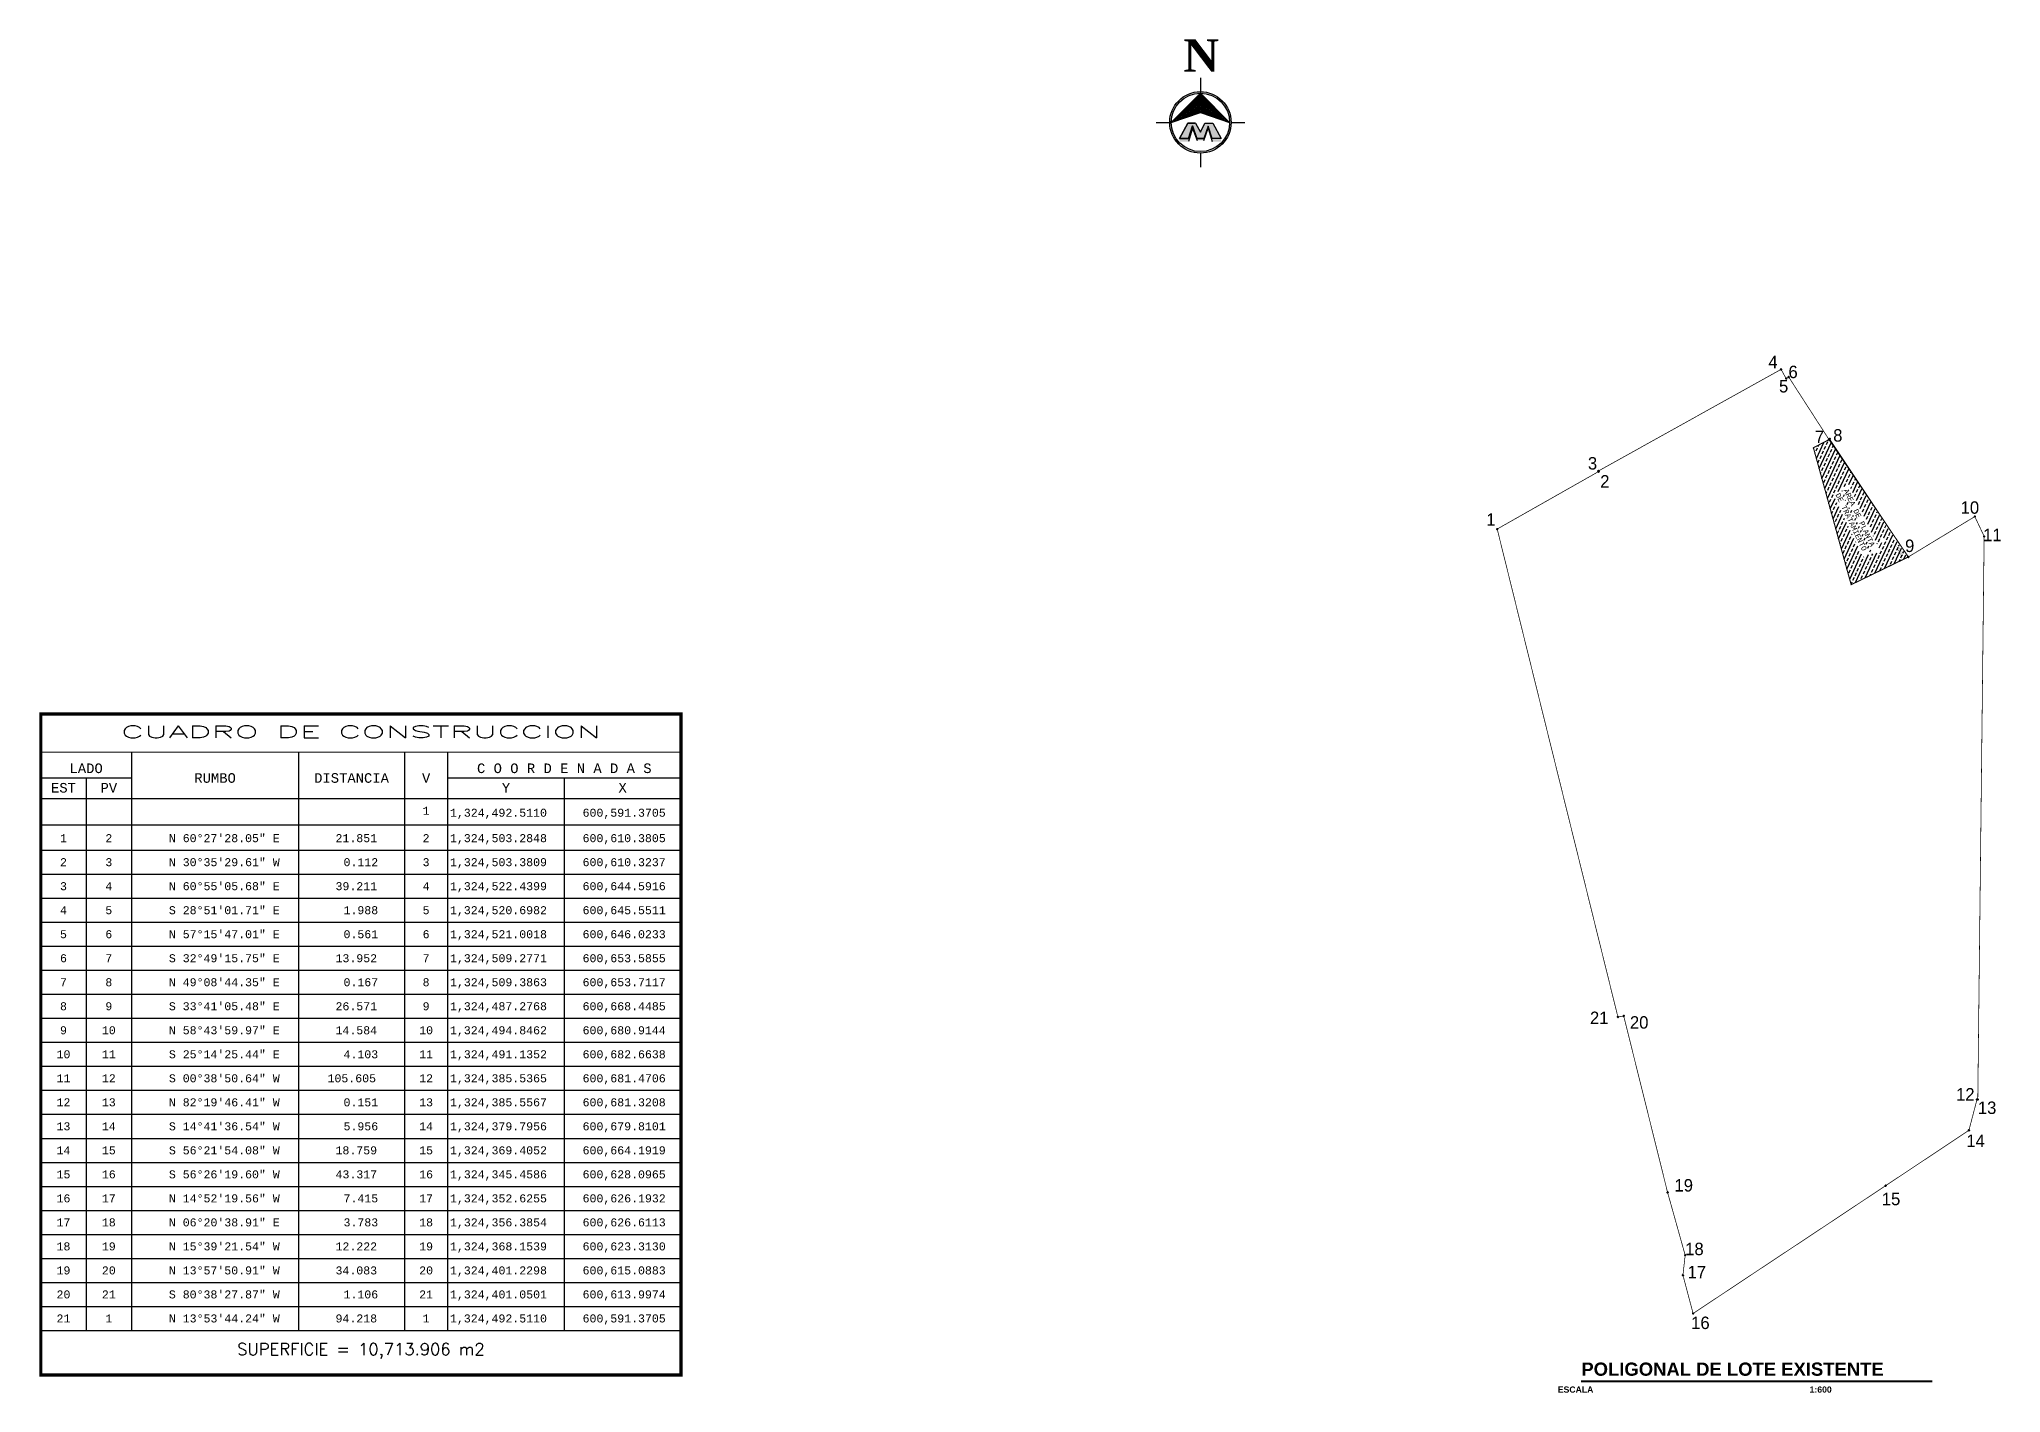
# Model space of a CAD drawing. Header units: millimetres. Extents: x -6666 to 12802, y -941 to 4807.
# Drawn here: x -2757 to -2144, y 3114 to 3537 of the extents above; entities that cross this region are included whole.
import ezdxf
from ezdxf.enums import TextEntityAlignment as Align

# ---------------------------------------------------------------- set-up
doc = ezdxf.new("R2010")
doc.units = ezdxf.units.MM
doc.linetypes.add('OCULTA3', pattern=[0.45, 0.3, -0.15])
for name, color, linetype in [('0 - TEXTO', 5, 'Continuous'), ('CVL_CUADCON', 1, 'Continuous'), ('CVL_CUADCON_LIN', 8, 'Continuous'), ('CVL_CUADCON_TIT', 1, 'Continuous'), ('CVL_CUADCON_TX', 2, 'Continuous'), ('CVL_PUNTO', 2, 'Continuous'), ('NORTE', 7, 'Continuous'), ('TEXTOS', 2, 'Continuous')]:
    doc.layers.add(name, color=color, linetype=linetype)
doc.styles.add('CRISTHIAM', font='timesbd.ttf', dxfattribs={"height": 0.428625})
doc.styles.add('HUECA1', font='HUECA1.shx')
doc.styles.add('LOPEZ', font='TCCM____.TTF')
doc.styles.add('MONOTXT4', font='MONOTXT4.shx')
doc.styles.add('SHT-ATTE', font='swisseb.ttf')

msp = doc.modelspace()

# ---------------------------------------------------------------- hatches: boundary and pattern name
at = {"lineweight": 30}
h = msp.add_hatch(color=5, dxfattribs=at)
h.dxf.hatch_style = 1
h.paths.add_polyline_path([(-2396.548, 3509.395), (-2396.518, 3509.4965), (-2395.0988, 3505.5085), (-2392.9733, 3505.5085), (-2391.5902, 3509.395), (-2390.3732, 3505.5085), (-2387.572, 3505.5085), (-2390.1118, 3510.3115), (-2392.5881, 3510.3115), (-2394.036, 3507.5279), (-2395.5424, 3510.3115), (-2397.9602, 3510.3115), (-2400.5, 3505.5085), (-2397.6988, 3505.5085)])
at = {"lineweight": 30, "true_color": 0x2424ff}
h = msp.add_hatch(color=160, dxfattribs=at)
h.dxf.hatch_style = 1
h.paths.add_polyline_path([(-2396.4932, 3508.7107), (-2395.0594, 3504.914), (-2392.9616, 3504.914), (-2391.6007, 3508.7025), (-2390.35, 3504.5334), (-2387.572, 3504.5334), (-2387.572, 3505.5085), (-2390.3732, 3505.5085), (-2391.5902, 3509.395), (-2392.9733, 3505.5085), (-2395.0988, 3505.5085), (-2396.518, 3509.4965), (-2397.6988, 3505.5085), (-2400.5, 3505.5085), (-2400.5, 3504.5334), (-2397.722, 3504.5334)])
h = msp.add_hatch()
h.set_pattern_fill('ANSI33', color=1, scale=0.333315, angle=20)
h.set_pattern_definition([(65, (-1011600.9852, -2181771.9883), (-1.9182459248, 0.894492765), []), (65, (-1011599.5789, -2181771.4764), (-1.9182459248, 0.894492765), [1.0582750983, -0.5291375491])])
edge = h.paths.add_edge_path()
edge.add_arc((-2181.0003, 3380.1408), 0.8067, 45.0000001, 179.9999998, ccw=False)
edge.add_line((-2180.4299, 3380.7112), (-2178.4161, 3382.725))
edge.add_line((-2178.4161, 3382.725), (-2194.9087, 3407.4688))
edge.add_line((-2194.9087, 3407.4688), (-2197.4508, 3411.2307))
edge.add_line((-2197.4508, 3411.2307), (-2197.5884, 3411.4422))
edge.add_line((-2197.5884, 3411.4422), (-2197.8109, 3411.3259))
edge.add_line((-2197.8109, 3411.3259), (-2202.4719, 3408.8901))
edge.add_line((-2202.4719, 3408.8901), (-2190.6755, 3366.1177))
edge.add_line((-2190.6755, 3366.1177), (-2173.0451, 3374.6668))
edge.add_line((-2173.0451, 3374.6668), (-2178.4161, 3382.725))
edge.add_line((-2178.4161, 3382.725), (-2180.4299, 3380.7112))
edge.add_arc((-2181.0003, 3380.1408), 0.8067, 0.0000002, 45.0000001, ccw=False)
edge.add_arc((-2181.0003, 3380.1408), 0.8067, -180, 0, ccw=False)
h.paths.add_polyline_path([(-2193.7608, 3396.3202), (-2183.813, 3375.4937), (-2181.4574, 3376.6189), (-2191.4052, 3397.4454)], flags=16)
h.paths.add_polyline_path([(-2196.3915, 3394.4559), (-2186.9437, 3374.6763), (-2184.5881, 3375.8015), (-2194.0359, 3395.5811)], flags=16)
at = {"layer": 'TEXTOS'}
h = msp.add_hatch(color=7, dxfattribs=at)
h.dxf.hatch_style = 1
h.paths.add_polyline_path([(-2394.0067, 3513.6097), (-2384.8949, 3510.5121), (-2393.9935, 3519.6742), (-2403.1394, 3510.5446)])

# ---------------------------------------------------------------- linework, layer by layer
at = {"color": 5}
for p, q in [((-2397.9602, 3510.3115, -0.0089), (-2395.5424, 3510.3115, -0.0089)), ((-2396.4932, 3508.7107, -0.0089), (-2397.722, 3504.5334, -0.0089)), ((-2396.518, 3509.4965, -0.0089), (-2397.6988, 3505.5085, -0.0089)), ((-2395.0988, 3505.5085, -0.0089), (-2396.518, 3509.4965, -0.0089)), ((-2396.4932, 3508.7107, -0.0089), (-2395.0594, 3504.914, -0.0089)), ((-2391.5902, 3509.395, -0.0089), (-2392.9733, 3505.5085, -0.0089)), ((-2392.9616, 3504.914, -0.0089), (-2391.6007, 3508.7025, -0.0089)), ((-2392.5881, 3510.3115, -0.0089), (-2390.1118, 3510.3115, -0.0089)), ((-2391.6007, 3508.7025, -0.0089), (-2390.35, 3504.5334, -0.0089)), ((-2390.3732, 3505.5085, -0.0089), (-2391.5902, 3509.395, -0.0089)), ((-2392.9733, 3505.5085, -0.0089), (-2395.0988, 3505.5085, -0.0089))]:
    msp.add_line(p, q, dxfattribs=at)
at = {"color": 5, "elevation": -0.0089}
for points in [[(-2395.5424, 3510.3115), (-2397.9602, 3510.3115), (-2400.5, 3505.5085), (-2397.6988, 3505.5085), (-2396.518, 3509.4965), (-2395.0988, 3505.5085), (-2392.9733, 3505.5085)], [(-2396.548, 3509.395), (-2397.6988, 3505.5085), (-2400.5, 3505.5085), (-2397.9602, 3510.3115), (-2395.5424, 3510.3115), (-2394.036, 3507.5279), (-2392.5881, 3510.3115), (-2390.1118, 3510.3115), (-2387.572, 3505.5085), (-2390.3732, 3505.5085), (-2391.5902, 3509.395), (-2392.9733, 3505.5085), (-2395.0988, 3505.5085), (-2396.518, 3509.4965)], [(-2391.5902, 3509.395), (-2392.9733, 3505.5085), (-2395.0988, 3505.5085)], [(-2394.036, 3507.5279), (-2392.5881, 3510.3115)], [(-2392.5297, 3510.3115), (-2390.1118, 3510.3115), (-2387.572, 3505.5085), (-2390.3732, 3505.5085)]]:
    msp.add_lwpolyline(points, dxfattribs=at)
at = {"color": 5, "const_width": 0.2222, "elevation": 411.1211}
msp.add_lwpolyline([(-2151.3652, 3205.2509), (-2151.1155, 3205.2173), (-2149.1269, 3381.2073), (-2152.0425, 3387.3921), (-2172.818, 3374.7769), (-2197.3783, 3411.6246), (-2197.5887, 3411.4426), (-2210.1917, 3430.9828), (-2210.9787, 3430.4768), (-2212.5778, 3433.3795), (-2269.6885, 3401.6159), (-2269.5939, 3401.4558), (-2301.2757, 3383.5002), (-2263.5659, 3231.072), (-2261.7479, 3231.3716), (-2248.0405, 3176.2475), (-2242.5437, 3156.6341), (-2243.2404, 3150.368), (-2240.0685, 3138.4236), (-2179.912, 3178.3328), (-2153.8829, 3195.6495)], close=True, dxfattribs=at)
at = {"linetype": 'OCULTA3', "ltscale": 800, "const_width": 0.3333, "elevation": 411.1211}
msp.add_lwpolyline([(-2197.5884, 3411.4422), (-2202.4719, 3408.8901), (-2190.6755, 3366.1177), (-2172.818, 3374.7769), (-2197.5917, 3411.4393)], dxfattribs=at)
at = {"color": 242, "ltscale": 0.15, "true_color": 0xcd2027, "const_width": 0.6448, "elevation": 411.1211}
msp.add_lwpolyline([(-2275.1425, 3117.1909), (-2165.2746, 3117.1909)], dxfattribs=at)
at = {"color": 1, "lineweight": 20}
for centre in [(-2212.5767, 3433.3913, 411.1211), (-2210.9775, 3430.4885, 411.1211), (-2210.1905, 3430.9945, 411.1211), (-2197.5917, 3411.4393, 411.1211), (-2197.3766, 3411.6355, 411.1211), (-2269.6897, 3401.6264, 411.1211), (-2269.5939, 3401.4558, 411.1211), (-2301.2757, 3383.5002, 411.1211), (-2152.039, 3387.4021, 411.1211), (-2149.1233, 3381.217, 411.1211), (-2172.8309, 3374.796, 411.1211), (-2263.5659, 3231.072, 411.1211), (-2261.7479, 3231.3716, 411.1211), (-2151.3616, 3205.2536, 411.1211), (-2151.112, 3205.22, 411.1211), (-2153.8829, 3195.6495, 411.1211), (-2248.0405, 3176.2475, 411.1211), (-2179.912, 3178.3328, 411.1211), (-2242.5437, 3156.6341, 411.1211), (-2243.2405, 3150.3685, 411.1211), (-2240.0685, 3138.4236, 411.1211)]:
    msp.add_circle(centre, 0.2069, dxfattribs=at)
at = {"color": 1, "lineweight": 158}
for centre in [(-2212.5767, 3433.3913, 411.1211), (-2210.9775, 3430.4885, 411.1211), (-2210.1905, 3430.9945, 411.1211), (-2197.5917, 3411.4393, 411.1211), (-2197.3766, 3411.6355, 411.1211), (-2269.6897, 3401.6264, 411.1211), (-2269.5939, 3401.4558, 411.1211), (-2301.2757, 3383.5002, 411.1211), (-2152.039, 3387.4021, 411.1211), (-2149.1233, 3381.217, 411.1211), (-2172.8309, 3374.796, 411.1211), (-2263.5659, 3231.072, 411.1211), (-2261.7479, 3231.3716, 411.1211), (-2151.3616, 3205.2536, 411.1211), (-2151.112, 3205.22, 411.1211), (-2153.8829, 3195.6495, 411.1211), (-2248.0405, 3176.2475, 411.1211), (-2179.912, 3178.3328, 411.1211), (-2242.5437, 3156.6341, 411.1211), (-2243.2405, 3150.3685, 411.1211), (-2240.0685, 3138.4236, 411.1211)]:
    msp.add_circle(centre, 0.0484, dxfattribs=at)
at = {"layer": 'CVL_CUADCON', "color": 1, "linetype": 'Continuous', "const_width": 1.0003, "flags": 128}
msp.add_lwpolyline([(-2756.3354, 3325.6806), (-2556.3353, 3325.6806), (-2556.3353, 3119.1933), (-2756.3354, 3119.1933)], close=True, dxfattribs=at)
at = {"layer": 'CVL_CUADCON', "color": 1, "linetype": 'Continuous', "const_width": 0.3751, "flags": 128}
for points in [[(-2756.3354, 3313.8041), (-2556.3353, 3313.8041)], [(-2756.3354, 3299.2542), (-2556.3353, 3299.2542)], [(-2756.3354, 3133.1155), (-2556.3353, 3133.1155)]]:
    msp.add_lwpolyline(points, dxfattribs=at)
at = {"layer": 'CVL_CUADCON_LIN', "color": 7, "linetype": 'Continuous'}
for p, q in [((-2728.0033, 3313.8041), (-2728.0033, 3133.1155)), ((-2675.8082, 3313.8041), (-2675.8082, 3133.1155)), ((-2642.6895, 3313.8041), (-2642.6895, 3133.1155)), ((-2629.2199, 3313.8041), (-2629.2199, 3133.1155)), ((-2742.1806, 3305.7313), (-2742.1806, 3133.1155)), ((-2592.7776, 3305.7313), (-2592.7776, 3133.1155)), ((-2756.3354, 3291.1139), (-2556.3353, 3291.1139)), ((-2756.3354, 3283.1662), (-2556.3353, 3283.1662)), ((-2756.3354, 3275.6637), (-2556.3353, 3275.6637)), ((-2756.3354, 3268.1611), (-2556.3353, 3268.1611)), ((-2756.3354, 3260.6586), (-2556.3353, 3260.6586)), ((-2756.3354, 3253.1561), (-2556.3353, 3253.1561)), ((-2756.3354, 3245.6535), (-2556.3353, 3245.6535)), ((-2756.3354, 3238.151), (-2556.3353, 3238.151)), ((-2756.3354, 3230.6485), (-2556.3353, 3230.6485)), ((-2756.3354, 3223.1459), (-2556.3353, 3223.1459)), ((-2756.3354, 3215.6434), (-2556.3353, 3215.6434)), ((-2756.3354, 3208.1409), (-2556.3353, 3208.1409)), ((-2756.3354, 3200.6383), (-2556.3353, 3200.6383)), ((-2756.3354, 3193.1358), (-2556.3353, 3193.1358)), ((-2756.3354, 3185.6332), (-2556.3353, 3185.6332)), ((-2756.3354, 3178.1307), (-2556.3353, 3178.1307)), ((-2756.3354, 3170.6282), (-2556.3353, 3170.6282)), ((-2756.3354, 3163.1256), (-2556.3353, 3163.1256)), ((-2756.3354, 3155.6231), (-2556.3353, 3155.6231)), ((-2756.3354, 3148.1206), (-2556.3353, 3148.1206)), ((-2756.3354, 3140.618), (-2556.3353, 3140.618))]:
    msp.add_line(p, q, dxfattribs=at)
at = {"layer": 'CVL_CUADCON_LIN', "color": 8, "linetype": 'Continuous'}
for p, q in [((-2756.3354, 3305.7313), (-2728.0033, 3305.7313)), ((-2629.2199, 3305.7313), (-2556.3353, 3305.7313)), ((-2756.3354, 3133.1155), (-2556.3353, 3133.1155))]:
    msp.add_line(p, q, dxfattribs=at)
at = {"layer": 'CVL_PUNTO', "color": 2}
for p in [(-2212.5767, 3433.3913, 411.1211), (-2210.9775, 3430.4885, 411.1211), (-2210.1905, 3430.9945, 411.1211), (-2197.587, 3411.4535, 411.1211), (-2197.3766, 3411.6355, 411.1211), (-2269.6897, 3401.6264, 411.1211), (-2269.595, 3401.4663, 411.1211), (-2301.2782, 3383.51, 411.1211), (-2152.039, 3387.4021, 411.1211), (-2149.1233, 3381.217, 411.1211), (-2172.8153, 3374.7864, 411.1211), (-2263.5669, 3231.0757, 411.1211), (-2261.7488, 3231.3754, 411.1211), (-2151.3616, 3205.2536, 411.1211), (-2151.112, 3205.22, 411.1211), (-2153.8794, 3195.6517, 411.1211), (-2248.0409, 3176.249, 411.1211), (-2179.9096, 3178.3344, 411.1211), (-2242.5438, 3156.6349, 411.1211), (-2243.2405, 3150.3685, 411.1211), (-2240.0685, 3138.4236, 411.1211)]:
    msp.add_point(p, dxfattribs=at)
at = {"layer": 'NORTE', "color": 0}
for p, q in [((-2394.0079, 3524.5167, -0.0178), (-2394.0079, 3520.145, -0.0109)), ((-2407.8404, 3510.5442, -0.0089), (-2403.6102, 3510.544, -0.0089)), ((-2384.408, 3510.5433, -0.0089), (-2380.1778, 3510.543, -0.0089)), ((-2394.0091, 3500.9429, -0.0089), (-2394.0091, 3496.5712, -0.0019))]:
    msp.add_line(p, q, dxfattribs=at)
msp.add_circle((-2394.0091, 3510.544, -0.0089), 9.1303, dxfattribs=at)
at = {"layer": 'TEXTOS', "color": 7}
msp.add_lwpolyline([(-2393.9935, 3519.6742), (-2403.1394, 3510.5446), (-2394.0067, 3513.6097), (-2384.8949, 3510.5121), (-2393.9935, 3519.6742)], dxfattribs=at)
for points in [[(-2393.9942, 3519.3655), (-2402.3275, 3511.047), (-2394.0062, 3513.8398), (-2385.7039, 3511.0173)], [(-2393.9949, 3519.0568), (-2401.5156, 3511.5494), (-2394.0058, 3514.0699), (-2386.5129, 3511.5226)], [(-2393.9956, 3518.7482), (-2400.7038, 3512.0518), (-2394.0053, 3514.3), (-2387.3218, 3512.0278)], [(-2393.9962, 3518.4395), (-2399.8919, 3512.5543), (-2394.0049, 3514.5301), (-2388.1308, 3512.5331)], [(-2393.9969, 3518.1308), (-2399.0801, 3513.0567), (-2394.0044, 3514.7602), (-2388.9398, 3513.0384)], [(-2393.9976, 3517.8221), (-2398.2682, 3513.5591), (-2394.004, 3514.9903), (-2389.7488, 3513.5436)], [(-2393.9982, 3517.5134), (-2397.4563, 3514.0615), (-2394.0035, 3515.2203), (-2390.5577, 3514.0489)], [(-2393.9989, 3517.2048), (-2396.6445, 3514.5639), (-2394.0031, 3515.4504), (-2391.3667, 3514.5542)], [(-2393.9996, 3516.8961), (-2395.8326, 3515.0663), (-2394.0026, 3515.6805), (-2392.1757, 3515.0594)], [(-2394.0003, 3516.5874), (-2395.0207, 3515.5688), (-2394.0022, 3515.9106), (-2392.9846, 3515.5647)], [(-2394.0007, 3516.3885), (-2394.4977, 3515.8924), (-2394.0019, 3516.0588), (-2393.5058, 3515.8902)]]:
    msp.add_lwpolyline(points, close=True, dxfattribs=at)
at = {"layer": 'TEXTOS', "color": 0}
msp.add_circle((-2394.0091, 3510.544, -0.0089), 9.6011, dxfattribs=at)

# ---------------------------------------------------------------- texts
at = {"color": 7, "lineweight": 30, "style": 'LOPEZ'}
for s, height, p in [('4', 3.8872, (-2216.547, 3433.7524, 411.1211)), ('6', 3.8872, (-2210.2653, 3430.6492, 411.1211)), ('5', 3.8872, (-2213.2266, 3426.1688, 411.1211)), ('7', 3.8872, (-2202.0182, 3410.3483, 411.1211)), ('8', 3.8872, (-2196.2917, 3410.8193, 411.1211)), ('3', 3.8872, (-2272.9366, 3402.0966, 411.1211)), ('2', 3.8872, (-2269.0874, 3396.4517, 411.1211)), ('10', 3.88725, (-2156.4736, 3388.268, 411.1211)), ('1', 3.8872, (-2304.6929, 3384.5129, 411.1211)), ('11', 3.88725, (-2149.4611, 3379.7076, 411.1211)), ('9', 3.8872, (-2173.8334, 3376.3138, 822.2586)), ('21', 3.88725, (-2272.2912, 3228.8472, 411.1211)), ('20', 3.88725, (-2259.8079, 3227.4101, 411.1211)), ('12', 3.88725, (-2157.901, 3204.9428, 411.1211)), ('13', 3.88725, (-2151.085, 3200.7521, 411.1211)), ('14', 3.88725, (-2154.6917, 3190.4084, 411.1211)), ('19', 3.88725, (-2245.8819, 3176.5215, 411.1211)), ('15', 3.88725, (-2181.1073, 3172.2504, 411.1211)), ('18', 3.88725, (-2242.5438, 3156.6349, 411.1211)), ('17', 3.88725, (-2241.7895, 3149.4082, 411.1211)), ('16', 3.88725, (-2240.6731, 3133.5547, 411.1211))]:
    msp.add_text(s, height=height, dxfattribs=at).set_placement(p)
at = {"style": 'SHT-ATTE'}
msp.add_text('POLIGONAL DE LOTE EXISTENTE', height=4.126995, dxfattribs=at).set_placement((-2274.9876, 3117.723, 411.1211), align=Align.BOTTOM_LEFT)
msp.add_text('                               ESCALA                                                                                          1:600', height=1.9345289, dxfattribs=at).set_placement((-2305.6154, 3115.6076, 411.1211), align=Align.TOP_LEFT)
at = {"layer": '0 - TEXTO', "color": 7, "transparency": 33554687, "style": 'CRISTHIAM'}
msp.add_text('N', height=10.1811, dxfattribs=at).set_placement((-2399.323, 3526.3454, -0.0292))
at = {"layer": 'CVL_CUADCON_TIT', "color": 7, "style": 'MONOTXT4'}
for s, p in [('AREA DE PLANTA', (-2188.1275, 3387.0699)), ('DE TRATAMIENTO', (-2190.6625, 3385.7058))]:
    msp.add_text(s, height=1.624769, rotation=295.531617, dxfattribs=at).set_placement(p, align=Align.MIDDLE)
at = {"layer": 'CVL_CUADCON_TIT', "color": 18, "true_color": 0x000000, "style": 'MONOTXT4'}
for s, p in [('DE TRATAMIENTO', (-2175.7634, 3376.5023, 411.1211)), ('AREA DE PLANTA', (-2175.2832, 3376.7257, 411.1211))]:
    msp.add_text(s, height=0.290062, rotation=295.531617, dxfattribs=at).set_placement(p, align=Align.MIDDLE)
at = {"layer": 'CVL_CUADCON_TIT', "color": 1, "style": 'HUECA1', "width": 1.758658}
msp.add_text('CUADRO DE CONSTRUCCION', height=3.751268, dxfattribs=at).set_placement((-2731.3269, 3318.2531), (-2581.3437, 3318.2531), align=Align.FIT)
at = {"layer": 'CVL_CUADCON_TIT', "color": 1, "style": 'MONOTXT4'}
for s, height, p in [('LADO', 3.00101, (-2742.1806, 3307.2544)), ('C O O R D E N A D A S', 3.001015, (-2592.7801, 3307.2544)), ('EST', 3.00101, (-2749.258, 3301.1623)), ('PV', 3.00101, (-2735.0782, 3301.1623)), ('Y', 3.001, (-2610.9863, 3301.1623)), ('X', 3.001, (-2574.5489, 3301.1623))]:
    msp.add_text(s, height=height, dxfattribs=at).set_placement(p, align=Align.CENTER)
at = {"layer": 'CVL_CUADCON_TIT', "color": 1}
for s, height, style, p in [('RUMBO', 3.00101, 'MONOTXT4', (-2701.892, 3305.7238)), ('DISTANCIA', 3.00101, 'MONOTXT4', (-2659.2526, 3305.7238)), ('V', 3.001, 'MONOTXT4', (-2635.9447, 3305.7238)), ('SUPERFICIE = 10,713.906 m2', 3.751268, 'HUECA1', (-2656.3353, 3126.6958))]:
    msp.add_text(s, height=height, dxfattribs=dict(at, style=style)).set_placement(p, align=Align.MIDDLE)
at = {"layer": 'CVL_CUADCON_TX', "color": 7, "style": 'MONOTXT4'}
for s, height, p in [('1', 2.5008, (-2635.9547, 3294.24)), ('1', 2.5008, (-2749.258, 3285.6671)), ('2', 2.5008, (-2735.092, 3285.6671)), ('2', 2.5008, (-2635.9547, 3285.6671)), ('2', 2.5008, (-2749.258, 3278.1645)), ('3', 2.5008, (-2735.092, 3278.1645)), ('3', 2.5008, (-2635.9547, 3278.1645)), ('3', 2.5008, (-2749.258, 3270.662)), ('4', 2.5008, (-2735.092, 3270.662)), ('4', 2.5008, (-2635.9547, 3270.662)), ('4', 2.5008, (-2749.258, 3263.1595)), ('5', 2.5008, (-2735.092, 3263.1595)), ('5', 2.5008, (-2635.9547, 3263.1595)), ('5', 2.5008, (-2749.258, 3255.6569)), ('6', 2.5008, (-2735.092, 3255.6569)), ('6', 2.5008, (-2635.9547, 3255.6569)), ('6', 2.5008, (-2749.258, 3248.1544)), ('7', 2.5008, (-2735.092, 3248.1544)), ('7', 2.5008, (-2635.9547, 3248.1544)), ('7', 2.5008, (-2749.258, 3240.6518)), ('8', 2.5008, (-2735.092, 3240.6518)), ('8', 2.5008, (-2635.9547, 3240.6518)), ('8', 2.5008, (-2749.258, 3233.1493)), ('9', 2.5008, (-2735.092, 3233.1493)), ('9', 2.5008, (-2635.9547, 3233.1493)), ('9', 2.5008, (-2749.258, 3225.6468)), ('10', 2.50085, (-2735.092, 3225.6468)), ('10', 2.50085, (-2635.9547, 3225.6468)), ('10', 2.50085, (-2749.258, 3218.1442)), ('11', 2.50085, (-2735.092, 3218.1442)), ('11', 2.50085, (-2635.9547, 3218.1442)), ('11', 2.50085, (-2749.258, 3210.6417)), ('12', 2.50085, (-2735.092, 3210.6417)), ('12', 2.50085, (-2635.9547, 3210.6417)), ('12', 2.50085, (-2749.258, 3203.1392)), ('13', 2.50085, (-2735.092, 3203.1392)), ('13', 2.50085, (-2635.9547, 3203.1392)), ('13', 2.50085, (-2749.258, 3195.6366)), ('14', 2.50085, (-2735.092, 3195.6366)), ('14', 2.50085, (-2635.9547, 3195.6366)), ('14', 2.50085, (-2749.258, 3188.1341)), ('15', 2.50085, (-2735.092, 3188.1341)), ('15', 2.50085, (-2635.9547, 3188.1341)), ('15', 2.50085, (-2749.258, 3180.6316)), ('16', 2.50085, (-2735.092, 3180.6316)), ('16', 2.50085, (-2635.9547, 3180.6316)), ('16', 2.50085, (-2749.258, 3173.129)), ('17', 2.50085, (-2735.092, 3173.129)), ('17', 2.50085, (-2635.9547, 3173.129)), ('17', 2.50085, (-2749.258, 3165.6265)), ('18', 2.50085, (-2735.092, 3165.6265)), ('18', 2.50085, (-2635.9547, 3165.6265)), ('18', 2.50085, (-2749.258, 3158.1239)), ('19', 2.50085, (-2735.092, 3158.1239)), ('19', 2.50085, (-2635.9547, 3158.1239)), ('19', 2.50085, (-2749.258, 3150.6214)), ('20', 2.50085, (-2735.092, 3150.6214)), ('20', 2.50085, (-2635.9547, 3150.6214)), ('20', 2.50085, (-2749.258, 3143.1189)), ('21', 2.50085, (-2735.092, 3143.1189)), ('21', 2.50085, (-2635.9547, 3143.1189)), ('21', 2.50085, (-2749.258, 3135.6163)), ('1', 2.5008, (-2735.092, 3135.6163)), ('1', 2.5008, (-2635.9547, 3135.6163))]:
    msp.add_text(s, height=height, dxfattribs=at).set_placement(p, align=Align.CENTER)
for s, height, p in [('1,324,492.5110', 2.500846, (-2628.4922, 3293.6148)), ('600,591.3705', 2.500846, (-2587.0532, 3293.6148)), ('N 60%%d27\'28.05" E', 2.500846, (-2716.3219, 3285.6671)), ('21.851', 2.50085, (-2664.2543, 3285.6671)), ('1,324,503.2848', 2.500846, (-2628.4922, 3285.6671)), ('600,610.3805', 2.500846, (-2587.0532, 3285.6671)), ('N 30%%d35\'29.61" W', 2.500846, (-2716.3219, 3278.1645)), ('0.112', 2.50085, (-2661.7534, 3278.1645)), ('1,324,503.3809', 2.500846, (-2628.4922, 3278.1645)), ('600,610.3237', 2.500846, (-2587.0532, 3278.1645)), ('N 60%%d55\'05.68" E', 2.500846, (-2716.3219, 3270.662)), ('39.211', 2.50085, (-2664.2543, 3270.662)), ('1,324,522.4399', 2.500846, (-2628.4922, 3270.662)), ('600,644.5916', 2.500846, (-2587.0532, 3270.662)), ('S 28%%d51\'01.71" E', 2.500846, (-2716.3219, 3263.1595)), ('1.988', 2.50085, (-2661.7534, 3263.1595)), ('1,324,520.6982', 2.500846, (-2628.4922, 3263.1595)), ('600,645.5511', 2.500846, (-2587.0532, 3263.1595)), ('N 57%%d15\'47.01" E', 2.500846, (-2716.3219, 3255.6569)), ('0.561', 2.50085, (-2661.7534, 3255.6569)), ('1,324,521.0018', 2.500846, (-2628.4922, 3255.6569)), ('600,646.0233', 2.500846, (-2587.0532, 3255.6569)), ('S 32%%d49\'15.75" E', 2.500846, (-2716.3219, 3248.1544)), ('13.952', 2.50085, (-2664.2543, 3248.1544)), ('1,324,509.2771', 2.500846, (-2628.4922, 3248.1544)), ('600,653.5855', 2.500846, (-2587.0532, 3248.1544)), ('N 49%%d08\'44.35" E', 2.500846, (-2716.3219, 3240.6518)), ('0.167', 2.50085, (-2661.7534, 3240.6518)), ('1,324,509.3863', 2.500846, (-2628.4922, 3240.6518)), ('600,653.7117', 2.500846, (-2587.0532, 3240.6518)), ('S 33%%d41\'05.48" E', 2.500846, (-2716.3219, 3233.1493)), ('26.571', 2.50085, (-2664.2543, 3233.1493)), ('1,324,487.2768', 2.500846, (-2628.4922, 3233.1493)), ('600,668.4485', 2.500846, (-2587.0532, 3233.1493)), ('N 58%%d43\'59.97" E', 2.500846, (-2716.3219, 3225.6468)), ('14.584', 2.50085, (-2664.2543, 3225.6468)), ('1,324,494.8462', 2.500846, (-2628.4922, 3225.6468)), ('600,680.9144', 2.500846, (-2587.0532, 3225.6468)), ('S 25%%d14\'25.44" E', 2.500846, (-2716.3219, 3218.1442)), ('4.103', 2.50085, (-2661.7534, 3218.1442)), ('1,324,491.1352', 2.500846, (-2628.4922, 3218.1442)), ('600,682.6638', 2.500846, (-2587.0532, 3218.1442)), ('S 00%%d38\'50.64" W', 2.500846, (-2716.3219, 3210.6417)), ('105.605', 2.50085, (-2666.7551, 3210.6417)), ('1,324,385.5365', 2.500846, (-2628.4922, 3210.6417)), ('600,681.4706', 2.500846, (-2587.0532, 3210.6417)), ('N 82%%d19\'46.41" W', 2.500846, (-2716.3219, 3203.1392)), ('0.151', 2.50085, (-2661.7534, 3203.1392)), ('1,324,385.5567', 2.500846, (-2628.4922, 3203.1392)), ('600,681.3208', 2.500846, (-2587.0532, 3203.1392)), ('S 14%%d41\'36.54" W', 2.500846, (-2716.3219, 3195.6366)), ('5.956', 2.50085, (-2661.7534, 3195.6366)), ('1,324,379.7956', 2.500846, (-2628.4922, 3195.6366)), ('600,679.8101', 2.500846, (-2587.0532, 3195.6366)), ('S 56%%d21\'54.08" W', 2.500846, (-2716.3219, 3188.1341)), ('18.759', 2.50085, (-2664.2543, 3188.1341)), ('1,324,369.4052', 2.500846, (-2628.4922, 3188.1341)), ('600,664.1919', 2.500846, (-2587.0532, 3188.1341)), ('S 56%%d26\'19.60" W', 2.500846, (-2716.3219, 3180.6316)), ('43.317', 2.50085, (-2664.2543, 3180.6316)), ('1,324,345.4586', 2.500846, (-2628.4922, 3180.6316)), ('600,628.0965', 2.500846, (-2587.0532, 3180.6316)), ('N 14%%d52\'19.56" W', 2.500846, (-2716.3219, 3173.129)), ('7.415', 2.50085, (-2661.7534, 3173.129)), ('1,324,352.6255', 2.500846, (-2628.4922, 3173.129)), ('600,626.1932', 2.500846, (-2587.0532, 3173.129)), ('N 06%%d20\'38.91" E', 2.500846, (-2716.3219, 3165.6265)), ('3.783', 2.50085, (-2661.7534, 3165.6265)), ('1,324,356.3854', 2.500846, (-2628.4922, 3165.6265)), ('600,626.6113', 2.500846, (-2587.0532, 3165.6265)), ('N 15%%d39\'21.54" W', 2.500846, (-2716.3219, 3158.1239)), ('12.222', 2.50085, (-2664.2543, 3158.1239)), ('1,324,368.1539', 2.500846, (-2628.4922, 3158.1239)), ('600,623.3130', 2.500846, (-2587.0532, 3158.1239)), ('N 13%%d57\'50.91" W', 2.500846, (-2716.3219, 3150.6214)), ('34.083', 2.50085, (-2664.2543, 3150.6214)), ('1,324,401.2298', 2.500846, (-2628.4922, 3150.6214)), ('600,615.0883', 2.500846, (-2587.0532, 3150.6214)), ('S 80%%d38\'27.87" W', 2.500846, (-2716.3219, 3143.1189)), ('1.106', 2.50085, (-2661.7534, 3143.1189)), ('1,324,401.0501', 2.500846, (-2628.4922, 3143.1189)), ('600,613.9974', 2.500846, (-2587.0532, 3143.1189)), ('N 13%%d53\'44.24" W', 2.500846, (-2716.3219, 3135.6163)), ('94.218', 2.50085, (-2664.2543, 3135.6163)), ('1,324,492.5110', 2.500846, (-2628.4922, 3135.6163)), ('600,591.3705', 2.500846, (-2587.0532, 3135.6163))]:
    msp.add_text(s, height=height, dxfattribs=at).set_placement(p)

doc.saveas('drawing.dxf')
